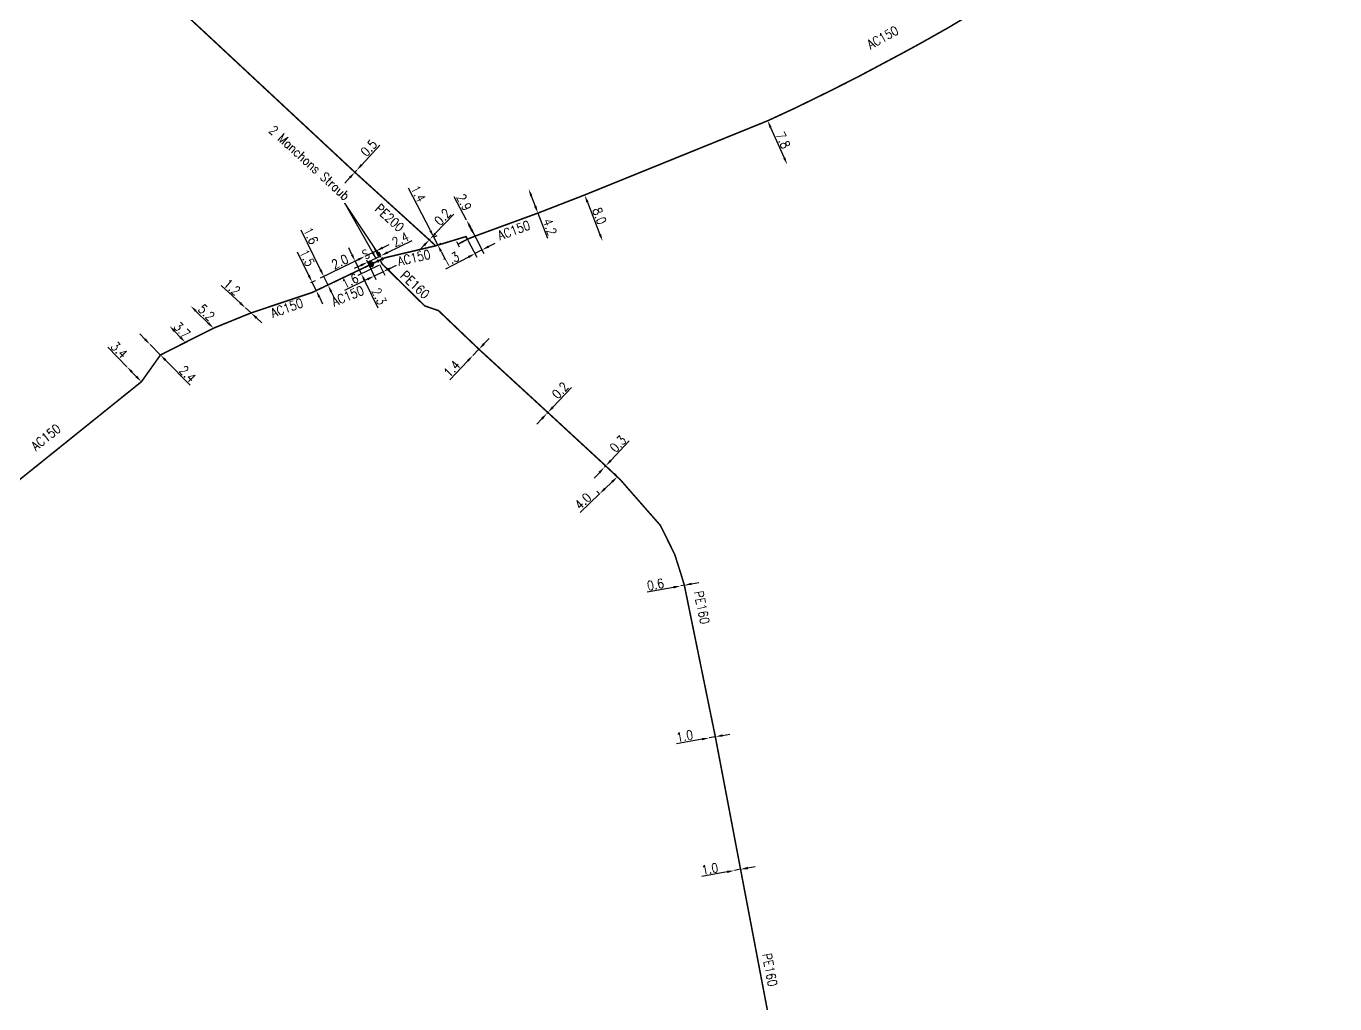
# Model space of a CAD drawing. Header units: millimetres. Extents: x 138998 to 140015, y 127998 to 129006.
# Drawn here: x 139787.6 to 140000.1, y 128329.1 to 128488 of the extents above; entities that cross this region are included whole.
import ezdxf
from ezdxf.enums import TextEntityAlignment as Align

# ---------------------------------------------------------------- set-up
doc = ezdxf.new("R2010")
doc.units = ezdxf.units.MM
doc.header["$PDMODE"] = 34
doc.linetypes.add('L_25_AP', pattern=[2000, 1000, 1000])
doc.linetypes.add('L_25_PE', pattern=[2000, 1000, 1000])
doc.layers.get('0').update_dxf_attribs({"linetype": 'CONTINUOUS'})
doc.layers.get('DEFPOINTS').update_dxf_attribs({"linetype": 'CONTINUOUS'})
for name, color, linetype in [('L_150', 1, 'CONTINUOUS'), ('L_300', 7, 'CONTINUOUS'), ('L_340', 7, 'CONTINUOUS')]:
    doc.layers.add(name, color=color, linetype=linetype)
doc.styles.add('G_ROMANS', font='ROMANS.SHX', dxfattribs={"width": 0.75})
doc.styles.get("Standard").update_dxf_attribs({"font": 'romans.shx', "width": 0.85})
doc.dimstyles.get("Standard").update_dxf_attribs({"dimtxt": 1.5, "dimasz": 1.2, "dimexe": 0.625, "dimexo": 0.625, "dimgap": 0.25, "dimtad": 1, "dimdec": 1, "dimzin": 0, "dimdsep": 46, "dimtxsty": 'Standard', "dimcen": -0.5, "dimadec": 0, "dimazin": 0, "dimtfac": 1, "dimtdec": 1, "dimtmove": 0, "dimatfit": 3, "dimfxl": 0, "dimtolj": 1, "dimtzin": 0, "dimarcsym": 0})

# ---------------------------------------------------------------- blocks, each defined once
blk = doc.blocks.new('*D183')
at = {"layer": 'DEFPOINTS', "color": 0, "linetype": 'Continuous', "transparency": 16777216}
for p in [(139853.07, 128453.28), (139853.2, 128453.42), (139853.2, 128453.42)]:
    blk.add_point(p, dxfattribs=at)
at = {"layer": 'L_150', "color": 0, "linetype": 'Continuous', "lineweight": -2, "transparency": 16777216}
for p, q in [((139854.03, 128454.29), (139857.05, 128457.46)), ((139852.24, 128452.41), (139851.41, 128451.54)), ((139853.07, 128453.28), (139853.2, 128453.42))]:
    blk.add_line(p, q, dxfattribs=at)
at = {"layer": 'L_150', "color": 0, "linetype": 'Continuous', "transparency": 16777216}
for points in [[(139853.89, 128454.43), (139854.18, 128454.15), (139853.2, 128453.42)], [(139852.09, 128452.55), (139852.38, 128452.27), (139853.07, 128453.28)]]:
    blk.add_solid(points, dxfattribs=at)
at = {"layer": 'L_150', "color": 0, "linetype": 'Continuous', "transparency": 16777216, "insert": (139855.23, 128457), "char_height": 1.5, "attachment_point": 5, "rotation": 46.389}
blk.add_mtext('\\A1;0.2', dxfattribs=at)
blk = doc.blocks.new('*D184')
at = {"layer": 'DEFPOINTS', "color": 0, "linetype": 'Continuous', "transparency": 16777216}
for p in [(139842.6, 128450.59), (139842.6, 128450.59), (139845.1, 128450.02)]:
    blk.add_point(p, dxfattribs=at)
at = {"layer": 'L_150', "color": 0, "linetype": 'Continuous', "lineweight": -2, "transparency": 16777216}
for p, q in [((139844.4, 128451.46), (139842.6, 128450.59)), ((139844.82, 128450.59), (139844.12, 128452.02)), ((139845.48, 128451.99), (139846.55, 128452.51)), ((139841.52, 128450.06), (139837.57, 128448.15))]:
    blk.add_line(p, q, dxfattribs=at)
at = {"layer": 'L_150', "color": 0, "linetype": 'Continuous', "transparency": 16777216}
for points in [[(139845.39, 128452.17), (139845.56, 128451.81), (139844.4, 128451.46)], [(139841.43, 128450.24), (139841.61, 128449.88), (139842.6, 128450.59)]]:
    blk.add_solid(points, dxfattribs=at)
at = {"layer": 'L_150', "color": 0, "linetype": 'Continuous', "transparency": 16777216, "insert": (139838.56, 128449.74), "char_height": 1.5, "attachment_point": 5, "rotation": 25.9136}
blk.add_mtext('\\A1;2.0', dxfattribs=at)
blk = doc.blocks.new('*D185')
at = {"layer": 'DEFPOINTS', "color": 0, "linetype": 'Continuous', "transparency": 16777216}
for p in [(139860.16, 128434.5), (139860.16, 128434.5), (139861.13, 128435.51)]:
    blk.add_point(p, dxfattribs=at)
at = {"layer": 'L_150', "color": 0, "linetype": 'Continuous', "lineweight": -2, "transparency": 16777216}
for p, q in [((139861.95, 128436.38), (139862.78, 128437.25)), ((139861.13, 128435.51), (139860.16, 128434.5)), ((139859.34, 128433.63), (139856.41, 128430.55))]:
    blk.add_line(p, q, dxfattribs=at)
at = {"layer": 'L_150', "color": 0, "linetype": 'Continuous', "transparency": 16777216}
for points in [[(139859.19, 128433.76), (139859.48, 128433.49), (139860.16, 128434.5)], [(139861.81, 128436.52), (139862.1, 128436.24), (139861.13, 128435.51)]]:
    blk.add_solid(points, dxfattribs=at)
at = {"layer": 'L_150', "color": 0, "linetype": 'Continuous', "transparency": 16777216, "insert": (139856.73, 128432.34), "char_height": 1.5, "attachment_point": 5, "rotation": 46.4422}
blk.add_mtext('\\A1;1.4', dxfattribs=at)
blk = doc.blocks.new('*D186')
at = {"layer": 'DEFPOINTS', "color": 0, "linetype": 'Continuous', "transparency": 16777216}
for p in [(139872.18, 128425.09), (139872.18, 128425.09), (139872.32, 128425.23)]:
    blk.add_point(p, dxfattribs=at)
at = {"layer": 'L_150', "color": 0, "linetype": 'Continuous', "lineweight": -2, "transparency": 16777216}
for p, q in [((139873.14, 128426.11), (139876.14, 128429.29)), ((139871.36, 128424.21), (139870.54, 128423.34)), ((139872.18, 128425.09), (139872.32, 128425.23))]:
    blk.add_line(p, q, dxfattribs=at)
at = {"layer": 'L_150', "color": 0, "linetype": 'Continuous', "transparency": 16777216}
for points in [[(139873, 128426.24), (139873.29, 128425.97), (139872.32, 128425.23)], [(139871.22, 128424.35), (139871.51, 128424.08), (139872.18, 128425.09)]]:
    blk.add_solid(points, dxfattribs=at)
at = {"layer": 'L_150', "color": 0, "linetype": 'Continuous', "transparency": 16777216, "insert": (139874.33, 128428.82), "char_height": 1.5, "attachment_point": 5, "rotation": 46.7186}
blk.add_mtext('\\A1;0.2', dxfattribs=at)
blk = doc.blocks.new('*D187')
at = {"layer": 'DEFPOINTS', "color": 0, "linetype": 'Continuous', "transparency": 16777216}
for p in [(139881.51, 128416.33), (139881.51, 128416.33), (139881.72, 128416.55)]:
    blk.add_point(p, dxfattribs=at)
at = {"layer": 'L_150', "color": 0, "linetype": 'Continuous', "lineweight": -2, "transparency": 16777216}
for p, q in [((139882.54, 128417.42), (139885.54, 128420.6)), ((139880.69, 128415.45), (139879.87, 128414.58)), ((139881.51, 128416.33), (139881.72, 128416.55))]:
    blk.add_line(p, q, dxfattribs=at)
at = {"layer": 'L_150', "color": 0, "linetype": 'Continuous', "transparency": 16777216}
for points in [[(139882.39, 128417.56), (139882.69, 128417.28), (139881.72, 128416.55)], [(139880.54, 128415.59), (139880.83, 128415.32), (139881.51, 128416.33)]]:
    blk.add_solid(points, dxfattribs=at)
at = {"layer": 'L_150', "color": 0, "linetype": 'Continuous', "transparency": 16777216, "insert": (139883.72, 128420.13), "char_height": 1.5, "attachment_point": 5, "rotation": 46.7153}
blk.add_mtext('\\A1;0.3', dxfattribs=at)
blk = doc.blocks.new('*D188')
at = {"layer": 'DEFPOINTS', "color": 0, "linetype": 'Continuous', "transparency": 16777216}
for p in [(139893.9, 128397.05), (139893.9, 128397.05), (139894.49, 128397.16)]:
    blk.add_point(p, dxfattribs=at)
at = {"layer": 'L_150', "color": 0, "linetype": 'Continuous', "lineweight": -2, "transparency": 16777216}
for p, q in [((139892.72, 128396.82), (139888.43, 128396.01)), ((139894.49, 128397.16), (139893.9, 128397.05)), ((139895.67, 128397.38), (139896.85, 128397.61))]:
    blk.add_line(p, q, dxfattribs=at)
at = {"layer": 'L_150', "color": 0, "linetype": 'Continuous', "transparency": 16777216}
for points in [[(139892.69, 128397.02), (139892.76, 128396.63), (139893.9, 128397.05)], [(139895.63, 128397.58), (139895.71, 128397.19), (139894.49, 128397.16)]]:
    blk.add_solid(points, dxfattribs=at)
at = {"layer": 'L_150', "color": 0, "linetype": 'Continuous', "transparency": 16777216, "insert": (139889.8, 128397.28), "char_height": 1.5, "attachment_point": 5, "rotation": 10.7659}
blk.add_mtext('\\A1;0.6', dxfattribs=at)
blk = doc.blocks.new('*D190')
at = {"layer": 'DEFPOINTS', "color": 0, "linetype": 'Continuous', "transparency": 16777216}
for p in [(139902.64, 128350.81), (139902.64, 128350.81), (139903.62, 128351)]:
    blk.add_point(p, dxfattribs=at)
at = {"layer": 'L_150', "color": 0, "linetype": 'Continuous', "lineweight": -2, "transparency": 16777216}
for p, q in [((139901.46, 128350.59), (139897.34, 128349.81)), ((139903.62, 128351), (139902.64, 128350.81)), ((139904.8, 128351.22), (139905.98, 128351.44))]:
    blk.add_line(p, q, dxfattribs=at)
at = {"layer": 'L_150', "color": 0, "linetype": 'Continuous', "transparency": 16777216}
for points in [[(139901.42, 128350.79), (139901.5, 128350.39), (139902.64, 128350.81)], [(139904.76, 128351.42), (139904.84, 128351.02), (139903.62, 128351)]]:
    blk.add_solid(points, dxfattribs=at)
at = {"layer": 'L_150', "color": 0, "linetype": 'Continuous', "transparency": 16777216, "insert": (139898.63, 128351.07), "char_height": 1.5, "attachment_point": 5, "rotation": 10.6985}
blk.add_mtext('\\A1;1.0', dxfattribs=at)
blk = doc.blocks.new('*D191')
at = {"layer": 'DEFPOINTS', "color": 0, "linetype": 'Continuous', "transparency": 16777216}
for p in [(139898.54, 128372.36), (139898.54, 128372.36), (139899.52, 128372.54)]:
    blk.add_point(p, dxfattribs=at)
at = {"layer": 'L_150', "color": 0, "linetype": 'Continuous', "lineweight": -2, "transparency": 16777216}
for p, q in [((139900.71, 128372.75), (139901.89, 128372.96)), ((139897.36, 128372.15), (139893.24, 128371.41)), ((139899.52, 128372.54), (139898.54, 128372.36))]:
    blk.add_line(p, q, dxfattribs=at)
at = {"layer": 'L_150', "color": 0, "linetype": 'Continuous', "transparency": 16777216}
for points in [[(139900.67, 128372.95), (139900.74, 128372.55), (139899.52, 128372.54)], [(139897.32, 128372.35), (139897.39, 128371.95), (139898.54, 128372.36)]]:
    blk.add_solid(points, dxfattribs=at)
at = {"layer": 'L_150', "color": 0, "linetype": 'Continuous', "transparency": 16777216, "insert": (139894.53, 128372.66), "char_height": 1.5, "attachment_point": 5, "rotation": 10.1714}
blk.add_mtext('\\A1;1.0', dxfattribs=at)
blk = doc.blocks.new('*D192')
at = {"layer": 'DEFPOINTS', "color": 0, "linetype": 'Continuous', "transparency": 16777216}
for p in [(139884.06, 128414.34), (139880.73, 128412.02), (139881.17, 128411.57)]:
    blk.add_point(p, dxfattribs=at)
at = {"layer": 'L_150', "color": 0, "linetype": 'Continuous', "lineweight": -2, "transparency": 16777216}
for p, q in [((139882.76, 128413.96), (139881.6, 128412.85)), ((139883.63, 128414.79), (139883.2, 128415.24)), ((139880.73, 128412.02), (139877.57, 128409)), ((139880.73, 128412.02), (139880.3, 128412.47))]:
    blk.add_line(p, q, dxfattribs=at)
at = {"layer": 'L_150', "color": 0, "linetype": 'Continuous', "transparency": 16777216}
for points in [[(139882.62, 128414.1), (139882.9, 128413.82), (139883.63, 128414.79)], [(139881.46, 128413), (139881.74, 128412.71), (139880.73, 128412.02)]]:
    blk.add_solid(points, dxfattribs=at)
at = {"layer": 'L_150', "color": 0, "linetype": 'Continuous', "transparency": 16777216, "insert": (139878.03, 128410.82), "char_height": 1.5, "attachment_point": 5, "rotation": 43.682}
blk.add_mtext('\\A1;4.0', dxfattribs=at)
blk = doc.blocks.new('*D228')
at = {"layer": 'DEFPOINTS', "color": 0, "linetype": 'Continuous', "transparency": 16777216}
for p in [(139869.21, 128461.55), (139869.21, 128461.55), (139870.71, 128457.63)]:
    blk.add_point(p, dxfattribs=at)
at = {"layer": 'L_150', "color": 0, "linetype": 'Continuous', "lineweight": -2, "transparency": 16777216}
for p, q in [((139869.64, 128460.43), (139870.28, 128458.75)), ((139870.71, 128457.63), (139872.27, 128453.55))]:
    blk.add_line(p, q, dxfattribs=at)
at = {"layer": 'L_150', "color": 0, "linetype": 'Continuous', "transparency": 16777216}
for points in [[(139869.82, 128460.51), (139869.45, 128460.36), (139869.21, 128461.55)], [(139870.47, 128458.82), (139870.09, 128458.68), (139870.71, 128457.63)]]:
    blk.add_solid(points, dxfattribs=at)
at = {"layer": 'L_150', "color": 0, "linetype": 'Continuous', "transparency": 16777216, "insert": (139872.64, 128455.39), "char_height": 1.5, "attachment_point": 5, "rotation": 290.9249}
blk.add_mtext('\\A1;4.2', dxfattribs=at)
blk = doc.blocks.new('*D229')
at = {"layer": 'DEFPOINTS', "color": 0, "linetype": 'Continuous', "transparency": 16777216}
for p in [(139878.32, 128460.52), (139881.22, 128453.07), (139881.22, 128453.07)]:
    blk.add_point(p, dxfattribs=at)
at = {"layer": 'L_150', "color": 0, "linetype": 'Continuous', "lineweight": -2, "transparency": 16777216}
blk.add_line((139878.75, 128459.4), (139880.78, 128454.18), dxfattribs=at)
at = {"layer": 'L_150', "color": 0, "linetype": 'Continuous', "transparency": 16777216}
for points in [[(139878.94, 128459.48), (139878.57, 128459.33), (139878.32, 128460.52)], [(139880.97, 128454.26), (139880.6, 128454.11), (139881.22, 128453.07)]]:
    blk.add_solid(points, dxfattribs=at)
at = {"layer": 'L_150', "color": 0, "linetype": 'Continuous', "transparency": 16777216, "insert": (139880.7, 128457.16), "char_height": 1.5, "attachment_point": 5, "rotation": 291.2304}
blk.add_mtext('\\A1;8.0', dxfattribs=at)
blk = doc.blocks.new('*D230')
at = {"layer": 'DEFPOINTS', "color": 0, "linetype": 'Continuous', "transparency": 16777216}
for p in [(139908.01, 128472.63), (139911.2, 128465.51), (139911.2, 128465.51)]:
    blk.add_point(p, dxfattribs=at)
at = {"layer": 'L_150', "color": 0, "linetype": 'Continuous', "lineweight": -2, "transparency": 16777216}
blk.add_line((139908.5, 128471.53), (139910.71, 128466.61), dxfattribs=at)
at = {"layer": 'L_150', "color": 0, "linetype": 'Continuous', "transparency": 16777216}
for points in [[(139908.68, 128471.62), (139908.32, 128471.45), (139908.01, 128472.63)], [(139910.89, 128466.69), (139910.53, 128466.52), (139911.2, 128465.51)]]:
    blk.add_solid(points, dxfattribs=at)
at = {"layer": 'L_150', "color": 0, "linetype": 'Continuous', "transparency": 16777216, "insert": (139910.52, 128469.48), "char_height": 1.5, "attachment_point": 5, "rotation": 294.1703}
blk.add_mtext('\\A1;7.8', dxfattribs=at)
blk = doc.blocks.new('*D248')
at = {"layer": 'DEFPOINTS', "color": 0, "linetype": 'Continuous', "transparency": 16777216}
for p in [(139803.95, 128432.67), (139803.95, 128432.67), (139806.32, 128430.23)]:
    blk.add_point(p, dxfattribs=at)
at = {"layer": 'L_150', "color": 0, "linetype": 'Continuous', "lineweight": -2, "transparency": 16777216}
for p, q in [((139803.95, 128432.67), (139800.86, 128435.85)), ((139805.48, 128431.09), (139804.78, 128431.81))]:
    blk.add_line(p, q, dxfattribs=at)
at = {"layer": 'L_150', "color": 0, "linetype": 'Continuous', "transparency": 16777216}
for points in [[(139804.93, 128431.95), (139804.64, 128431.67), (139803.95, 128432.67)], [(139805.62, 128431.23), (139805.34, 128430.95), (139806.32, 128430.23)]]:
    blk.add_solid(points, dxfattribs=at)
at = {"layer": 'L_150', "color": 0, "linetype": 'Continuous', "transparency": 16777216, "insert": (139802.7, 128435.39), "char_height": 1.5, "attachment_point": 5, "rotation": 314.2124}
blk.add_mtext('\\A1;3.4', dxfattribs=at)
blk = doc.blocks.new('*D249')
at = {"layer": 'DEFPOINTS', "color": 0, "linetype": 'Continuous', "transparency": 16777216}
for p in [(139807.73, 128436.28), (139807.73, 128436.28), (139809.41, 128434.57)]:
    blk.add_point(p, dxfattribs=at)
at = {"layer": 'L_150', "color": 0, "linetype": 'Continuous', "lineweight": -2, "transparency": 16777216}
for p, q in [((139806.9, 128437.14), (139806.06, 128438)), ((139807.73, 128436.28), (139809.41, 128434.57)), ((139810.25, 128433.71), (139814.22, 128429.65))]:
    blk.add_line(p, q, dxfattribs=at)
at = {"layer": 'L_150', "color": 0, "linetype": 'Continuous', "transparency": 16777216}
for points in [[(139807.04, 128437.28), (139806.75, 128437), (139807.73, 128436.28)], [(139810.39, 128433.85), (139810.11, 128433.57), (139809.41, 128434.57)]]:
    blk.add_solid(points, dxfattribs=at)
at = {"layer": 'L_150', "color": 0, "linetype": 'Continuous', "transparency": 16777216, "insert": (139813.8, 128431.5), "char_height": 1.5, "attachment_point": 5, "rotation": 314.3167}
blk.add_mtext('\\A1;2.4', dxfattribs=at)
blk = doc.blocks.new('*D250')
at = {"layer": 'DEFPOINTS', "color": 0, "linetype": 'Continuous', "transparency": 16777216}
for p in [(139810.88, 128439.29), (139810.88, 128439.29), (139813.45, 128436.62)]:
    blk.add_point(p, dxfattribs=at)
at = {"layer": 'L_150', "color": 0, "linetype": 'Continuous', "lineweight": -2, "transparency": 16777216}
for p, q in [((139812.62, 128437.49), (139811.71, 128438.42)), ((139813.9, 128437.06), (139813.9, 128437.06))]:
    blk.add_line(p, q, dxfattribs=at)
at = {"layer": 'L_150', "color": 0, "linetype": 'Continuous', "transparency": 16777216}
for points in [[(139811.86, 128438.56), (139811.57, 128438.28), (139810.88, 128439.29)], [(139812.76, 128437.63), (139812.47, 128437.35), (139813.45, 128436.63)]]:
    blk.add_solid(points, dxfattribs=at)
at = {"layer": 'L_150', "color": 0, "linetype": 'Continuous', "transparency": 16777216, "insert": (139812.91, 128438.62), "char_height": 1.5, "attachment_point": 5, "rotation": 314.0419}
blk.add_mtext('\\A1;3.7', dxfattribs=at)
blk = doc.blocks.new('*D251')
at = {"layer": 'DEFPOINTS', "color": 0, "linetype": 'Continuous', "transparency": 16777216}
for p in [(139814.31, 128442.55), (139814.31, 128442.55), (139818.03, 128438.93)]:
    blk.add_point(p, dxfattribs=at)
at = {"layer": 'L_150', "color": 0, "linetype": 'Continuous', "lineweight": -2, "transparency": 16777216}
blk.add_line((139817.17, 128439.76), (139815.17, 128441.72), dxfattribs=at)
at = {"layer": 'L_150', "color": 0, "linetype": 'Continuous', "transparency": 16777216}
for points in [[(139815.31, 128441.86), (139815.03, 128441.57), (139814.31, 128442.55)], [(139817.31, 128439.91), (139817.03, 128439.62), (139818.03, 128438.93)]]:
    blk.add_solid(points, dxfattribs=at)
at = {"layer": 'L_150', "color": 0, "linetype": 'Continuous', "transparency": 16777216, "insert": (139816.87, 128441.46), "char_height": 1.5, "attachment_point": 5, "rotation": 315.7727}
blk.add_mtext('\\A1;5.2', dxfattribs=at)
blk = doc.blocks.new('*D252')
at = {"layer": 'DEFPOINTS', "color": 0, "linetype": 'Continuous', "transparency": 16777216}
for p in [(139823.23, 128442.22), (139823.23, 128442.22), (139824.12, 128441.41)]:
    blk.add_point(p, dxfattribs=at)
at = {"layer": 'L_150', "color": 0, "linetype": 'Continuous', "lineweight": -2, "transparency": 16777216}
for p, q in [((139822.34, 128443.03), (139819.25, 128445.86)), ((139824.12, 128441.41), (139823.23, 128442.22)), ((139823.65, 128442.68), (139823.65, 128442.68)), ((139825, 128440.6), (139825.89, 128439.8))]:
    blk.add_line(p, q, dxfattribs=at)
at = {"layer": 'L_150', "color": 0, "linetype": 'Continuous', "transparency": 16777216}
for points in [[(139822.48, 128443.18), (139822.21, 128442.88), (139823.23, 128442.22)], [(139825.14, 128440.75), (139824.87, 128440.46), (139824.12, 128441.41)]]:
    blk.add_solid(points, dxfattribs=at)
at = {"layer": 'L_150', "color": 0, "linetype": 'Continuous', "transparency": 16777216, "insert": (139821.03, 128445.59), "char_height": 1.5, "attachment_point": 5, "rotation": 317.6112}
blk.add_mtext('\\A1;1.2', dxfattribs=at)
blk = doc.blocks.new('*D253')
at = {"layer": 'DEFPOINTS', "color": 0, "linetype": 'Continuous', "transparency": 16777216}
for p in [(139833.29, 128446.07), (139834.03, 128446.42), (139833.95, 128444.68)]:
    blk.add_point(p, dxfattribs=at)
at = {"layer": 'L_150', "color": 0, "linetype": 'Continuous', "lineweight": -2, "transparency": 16777216}
for p, q in [((139833.5, 128447.5), (139831.67, 128451.27)), ((139833.85, 128446.34), (139834.59, 128446.7)), ((139834.7, 128445.04), (139834.03, 128446.42)), ((139834.51, 128444.95), (139835.26, 128445.31)), ((139835.22, 128443.96), (139835.75, 128442.88))]:
    blk.add_line(p, q, dxfattribs=at)
at = {"layer": 'L_150', "color": 0, "linetype": 'Continuous', "transparency": 16777216}
for points in [[(139833.68, 128447.59), (139833.32, 128447.42), (139834.03, 128446.42)], [(139835.4, 128444.05), (139835.04, 128443.88), (139834.7, 128445.04)]]:
    blk.add_solid(points, dxfattribs=at)
at = {"layer": 'L_150', "color": 0, "linetype": 'Continuous', "transparency": 16777216, "insert": (139833.23, 128450.36), "char_height": 1.5, "attachment_point": 5, "rotation": 295.9136}
blk.add_mtext('\\A1;1.5', dxfattribs=at)
blk = doc.blocks.new('*D254')
at = {"layer": 'DEFPOINTS', "color": 0, "linetype": 'Continuous', "transparency": 16777216}
for p in [(139842.61, 128450.6), (139845.1, 128450.02), (139835.93, 128447.35)]:
    blk.add_point(p, dxfattribs=at)
at = {"layer": 'L_150', "color": 0, "linetype": 'Continuous', "lineweight": -2, "transparency": 16777216}
for p, q in [((139835.4, 128448.43), (139832.28, 128454.85)), ((139842.05, 128450.32), (139835.37, 128447.07)), ((139844.53, 128449.75), (139836.07, 128445.64)), ((139836.63, 128445.91), (139835.93, 128447.35)), ((139837.15, 128444.83), (139837.68, 128443.75))]:
    blk.add_line(p, q, dxfattribs=at)
at = {"layer": 'L_150', "color": 0, "linetype": 'Continuous', "transparency": 16777216}
for points in [[(139835.58, 128448.51), (139835.22, 128448.34), (139835.93, 128447.35)], [(139837.33, 128444.92), (139836.97, 128444.74), (139836.63, 128445.91)]]:
    blk.add_solid(points, dxfattribs=at)
at = {"layer": 'L_150', "color": 0, "linetype": 'Continuous', "transparency": 16777216, "insert": (139833.84, 128453.94), "char_height": 1.5, "attachment_point": 5, "rotation": 295.9136}
blk.add_mtext('\\A1;1.6', dxfattribs=at)
blk = doc.blocks.new('*D255')
at = {"layer": 'DEFPOINTS', "color": 0, "linetype": 'Continuous', "transparency": 16777216}
for p in [(139853.79, 128453.72), (139853.2, 128453.42), (139854.11, 128452.32)]:
    blk.add_point(p, dxfattribs=at)
at = {"layer": 'L_150', "color": 0, "linetype": 'Continuous', "lineweight": -2, "transparency": 16777216}
for p, q in [((139853.24, 128454.79), (139849.69, 128461.69)), ((139853.76, 128453.71), (139854.34, 128454.01)), ((139854.43, 128452.48), (139853.79, 128453.72)), ((139854.67, 128452.6), (139854.98, 128452.77)), ((139854.98, 128451.41), (139855.53, 128450.35))]:
    blk.add_line(p, q, dxfattribs=at)
at = {"layer": 'L_150', "color": 0, "linetype": 'Continuous', "transparency": 16777216}
for points in [[(139853.42, 128454.88), (139853.06, 128454.7), (139853.79, 128453.72)], [(139855.16, 128451.5), (139854.8, 128451.32), (139854.43, 128452.48)]]:
    blk.add_solid(points, dxfattribs=at)
at = {"layer": 'L_150', "color": 0, "linetype": 'Continuous', "transparency": 16777216, "insert": (139851.28, 128460.79), "char_height": 1.5, "attachment_point": 5, "rotation": 297.2382}
blk.add_mtext('\\A1;1.4', dxfattribs=at)
blk = doc.blocks.new('*D256')
at = {"layer": 'DEFPOINTS', "color": 0, "linetype": 'Continuous', "transparency": 16777216}
for p in [(139859.12, 128456.47), (139859.12, 128456.47), (139860.47, 128453.9)]:
    blk.add_point(p, dxfattribs=at)
at = {"layer": 'L_150', "color": 0, "linetype": 'Continuous', "lineweight": -2, "transparency": 16777216}
for p, q in [((139859.12, 128456.47), (139857.12, 128460.29)), ((139859.91, 128454.97), (139859.68, 128455.41))]:
    blk.add_line(p, q, dxfattribs=at)
at = {"layer": 'L_150', "color": 0, "linetype": 'Continuous', "transparency": 16777216}
for points in [[(139859.86, 128455.5), (139859.5, 128455.32), (139859.12, 128456.47)], [(139860.09, 128455.06), (139859.73, 128454.87), (139860.47, 128453.9)]]:
    blk.add_solid(points, dxfattribs=at)
at = {"layer": 'L_150', "color": 0, "linetype": 'Continuous', "transparency": 16777216, "insert": (139858.73, 128459.38), "char_height": 1.5, "attachment_point": 5, "rotation": 297.6137}
blk.add_mtext('\\A1;2.9', dxfattribs=at)
blk = doc.blocks.new('*D257')
at = {"layer": 'DEFPOINTS', "color": 0, "linetype": 'Continuous', "transparency": 16777216}
for p in [(139859.12, 128456.47), (139859.03, 128453.82), (139861.65, 128451.65)]:
    blk.add_point(p, dxfattribs=at)
at = {"layer": 'L_150', "color": 0, "linetype": 'Continuous', "lineweight": -2, "transparency": 16777216}
for p, q in [((139859.41, 128455.92), (139861.94, 128451.09)), ((139859.32, 128453.26), (139860.77, 128450.48)), ((139861.65, 128451.65), (139860.48, 128451.04)), ((139862.71, 128452.2), (139863.77, 128452.76)), ((139859.42, 128450.48), (139855.71, 128448.54))]:
    blk.add_line(p, q, dxfattribs=at)
at = {"layer": 'L_150', "color": 0, "linetype": 'Continuous', "transparency": 16777216}
for points in [[(139862.62, 128452.38), (139862.8, 128452.03), (139861.65, 128451.65)], [(139859.33, 128450.66), (139859.51, 128450.3), (139860.48, 128451.04)]]:
    blk.add_solid(points, dxfattribs=at)
at = {"layer": 'L_150', "color": 0, "linetype": 'Continuous', "transparency": 16777216, "insert": (139856.57, 128450.12), "char_height": 1.5, "attachment_point": 5, "rotation": 27.6137}
blk.add_mtext('\\A1;1.3', dxfattribs=at)
blk = doc.blocks.new('L_300_11')
at = {"color": 0, "linetype": 'Continuous', "const_width": 0.497, "flags": 128}
blk.add_lwpolyline([(-0.25, 0, 1), (0.25, 0, 1)], format="xyb", close=True, dxfattribs=at)
at = {"color": 0, "linetype": 'Continuous', "style": 'G_ROMANS', "width": 0.75}
blk.add_text('S', height=1.5, dxfattribs=at).set_placement((0, 1.85), align=Align.MIDDLE)
at = {"color": 0, "linetype": 'Continuous', "width": 0.75, "flags": 3}
for tag, p in [('DEF_LEG', (0, -5)), ('DEF_COUP', (0, -7.5)), ('DEF_TYPE', (0, -10))]:
    blk.add_attdef(tag, text='', height=1.2, dxfattribs=at).set_placement(p, align=Align.MIDDLE)
blk = doc.blocks.new('*D353')
at = {"layer": 'DEFPOINTS', "color": 0, "linetype": 'Continuous', "transparency": 16777216}
for p in [(139842.6, 128450.59), (139844.74, 128449.85), (139844.14, 128447.41)]:
    blk.add_point(p, dxfattribs=at)
at = {"layer": 'L_340', "color": 0, "linetype": 'Continuous', "lineweight": -2, "transparency": 16777216}
for p, q in [((139842.87, 128450.03), (139844.41, 128446.85)), ((139845.58, 128448.11), (139844.14, 128447.41)), ((139845.01, 128449.29), (139845.85, 128447.55)), ((139846.66, 128448.63), (139847.74, 128449.16)), ((139843.06, 128446.89), (139839.29, 128445.06))]:
    blk.add_line(p, q, dxfattribs=at)
at = {"layer": 'L_340', "color": 0, "linetype": 'Continuous', "transparency": 16777216}
for points in [[(139842.97, 128447.07), (139843.15, 128446.71), (139844.14, 128447.41)], [(139846.57, 128448.81), (139846.75, 128448.45), (139845.58, 128448.11)]]:
    blk.add_solid(points, dxfattribs=at)
at = {"layer": 'L_340', "color": 0, "linetype": 'Continuous', "transparency": 16777216, "insert": (139840.2, 128446.61), "char_height": 1.5, "attachment_point": 5, "rotation": 25.9136}
blk.add_mtext('\\A1;1.6', dxfattribs=at)
blk = doc.blocks.new('*D354')
at = {"layer": 'DEFPOINTS', "color": 0, "linetype": 'Continuous', "transparency": 16777216}
for p in [(139842.6, 128450.59), (139843.05, 128449.66), (139845.45, 128450.2)]:
    blk.add_point(p, dxfattribs=at)
at = {"layer": 'L_340', "color": 0, "linetype": 'Continuous', "lineweight": -2, "transparency": 16777216}
for p, q in [((139846.29, 128451.23), (139850.27, 128453.17)), ((139842.87, 128450.03), (139843.32, 128449.1)), ((139843.05, 128449.66), (139845.21, 128450.71)), ((139845.18, 128450.76), (139844.93, 128451.27)), ((139841.97, 128449.14), (139840.89, 128448.61))]:
    blk.add_line(p, q, dxfattribs=at)
at = {"layer": 'L_340', "color": 0, "linetype": 'Continuous', "transparency": 16777216}
for points in [[(139841.88, 128449.32), (139842.06, 128448.96), (139843.05, 128449.66)], [(139846.2, 128451.41), (139846.37, 128451.05), (139845.21, 128450.71)]]:
    blk.add_solid(points, dxfattribs=at)
at = {"layer": 'L_340', "color": 0, "linetype": 'Continuous', "transparency": 16777216, "insert": (139848.38, 128453.36), "char_height": 1.5, "attachment_point": 5, "rotation": 25.9136}
blk.add_mtext('\\A1;2.4', dxfattribs=at)
blk = doc.blocks.new('L_340_02')
at = {"color": 0, "linetype": 'Continuous'}
blk.add_solid([(-0.75, 0.5), (0.75, 0.5), (-0.75, 0), (0.75, 0)], dxfattribs=at)
at = {"color": 0, "linetype": 'Continuous', "width": 0.75, "flags": 3}
for tag, p in [('DEF_LEG', (0, -4.5)), ('DEF_COUP', (0, -7)), ('DEF_TYPE', (0, -9.5))]:
    blk.add_attdef(tag, text='', height=1.2, dxfattribs=at).set_placement(p, align=Align.MIDDLE)
blk = doc.blocks.new('*D355')
at = {"layer": 'DEFPOINTS', "color": 0, "linetype": 'Continuous', "transparency": 16777216}
for p in [(139841.03, 128449.83), (139842.6, 128450.59), (139845.39, 128449.39)]:
    blk.add_point(p, dxfattribs=at)
at = {"layer": 'L_150', "color": 0, "linetype": 'Continuous', "lineweight": -2, "transparency": 16777216}
for p, q in [((139840.5, 128450.91), (139839.98, 128451.98)), ((139842.03, 128450.31), (139840.47, 128449.55)), ((139841.03, 128449.83), (139842.03, 128447.76)), ((139844.83, 128449.12), (139841.47, 128447.48)), ((139842.56, 128446.68), (139844.71, 128442.24))]:
    blk.add_line(p, q, dxfattribs=at)
at = {"layer": 'L_150', "color": 0, "linetype": 'Continuous', "transparency": 16777216}
for points in [[(139840.68, 128450.99), (139840.32, 128450.82), (139841.03, 128449.83)], [(139842.74, 128446.77), (139842.38, 128446.59), (139842.03, 128447.76)]]:
    blk.add_solid(points, dxfattribs=at)
at = {"layer": 'L_150', "color": 0, "linetype": 'Continuous', "transparency": 16777216, "insert": (139844.92, 128444.1), "char_height": 1.5, "attachment_point": 5, "rotation": 295.9136}
blk.add_mtext('\\A1;2.3', dxfattribs=at)
blk = doc.blocks.new('*D356')
at = {"layer": 'DEFPOINTS', "color": 0, "linetype": 'Continuous', "transparency": 16777216}
for p in [(139840.98, 128464.27), (139841.28, 128464.6), (139841.28, 128464.6)]:
    blk.add_point(p, dxfattribs=at)
at = {"layer": 'L_150', "color": 0, "linetype": 'Continuous', "lineweight": -2, "transparency": 16777216}
for p, q in [((139842.1, 128465.48), (139845.06, 128468.69)), ((139840.98, 128464.27), (139841.28, 128464.6)), ((139840.16, 128463.39), (139839.35, 128462.51))]:
    blk.add_line(p, q, dxfattribs=at)
at = {"layer": 'L_150', "color": 0, "linetype": 'Continuous', "transparency": 16777216}
for points in [[(139840.02, 128463.52), (139840.31, 128463.25), (139840.98, 128464.27)], [(139841.95, 128465.62), (139842.24, 128465.35), (139841.28, 128464.6)]]:
    blk.add_solid(points, dxfattribs=at)
at = {"layer": 'L_150', "color": 0, "linetype": 'Continuous', "transparency": 16777216, "insert": (139843.25, 128468.21), "char_height": 1.5, "attachment_point": 5, "rotation": 47.2818}
blk.add_mtext('\\A1;0.5', dxfattribs=at)
blk = doc.blocks.new('L_340_07')
at = {"color": 0, "linetype": 'Continuous', "const_width": 0.25, "flags": 128}
blk.add_lwpolyline([(0, 0), (1.25, 0)], dxfattribs=at)
at = {"color": 0, "linetype": 'Continuous', "flags": 128}
blk.add_lwpolyline([(1.25, -0.5), (1.25, 0.5)], dxfattribs=at)
at = {"color": 0, "linetype": 'Continuous', "style": 'G_ROMANS', "width": 0.75, "flags": 3}
for tag, p in [('DEF_LEG', (0.72, -3.47)), ('DEF_COUP', (0.72, -5.97)), ('DEF_TYPE', (0.72, -8.47))]:
    blk.add_attdef(tag, text='', height=1.2, dxfattribs=at).set_placement(p, align=Align.MIDDLE)

msp = doc.modelspace()

# ---------------------------------------------------------------- linework, layer by layer
at = {"layer": 'L_150', "linetype": 'L_25_AP', "flags": 128}
msp.add_lwpolyline([(139615.13, 128272.1, 0.25, 0.25, 0), (139617.71, 128274.99, 0.25, 0.25, 0), (139625.43, 128280.86, 0.25, 0.25, 0), (139639.41, 128291.54, 0.25, 0.25, 0), (139662.78, 128309.65, 0.25, 0.25, 0), (139679.77, 128322.46, 0.25, 0.25, 0), (139714.21, 128349.1, 0.25, 0.25, 0), (139714.21, 128349.1, 0.25, 0.25, 0), (139735.96, 128368.42, 0.25, 0.25, 0), (139748.14, 128379.46, 0.25, 0.25, 0), (139766.96, 128397.11, 0.25, 0.25, 0), (139779.94, 128409.01, 0.25, 0.25, 0), (139806.32, 128430.23, 0.25, 0.25, 0), (139809.41, 128434.57, 0.25, 0.25, 0), (139813.45, 128436.62, 0.25, 0.25, 0), (139818.03, 128438.93, 0.25, 0.25, 0), (139824.12, 128441.41, 0.25, 0.25, 0), (139834.05, 128444.73, 0.25, 0.25, 0), (139845.81, 128450.36, 0.25, 0.25, 0), (139854.11, 128452.32, 0.25, 0.25, 0), (139854.11, 128452.32, 0.25, 0.25, 0), (139854.11, 128452.32, 0.25, 0.25, 0), (139859.03, 128453.82, 0.25, 0.25, 0), (139859.26, 128453.38, 0.25, 0.25, 0), (139860.47, 128453.88, 0.25, 0.25, 0), (139870.7, 128457.63, 0.25, 0.25, 0.004827), (139870.71, 128457.63, 0.25, 0.25, 0), (139878.3, 128460.58, 0.25, 0.25, 0.000457), (139878.3, 128460.58, 0.25, 0.25, 0), (139908.01, 128472.63, 0.25, 0.25, 0), (139908.01, 128472.63, 0.25, 0.25, 0), (139908.01, 128472.63, 0.25, 0.25, 0), (139908.01, 128472.63, 0.25, 0.25, 0), (139908.01, 128472.63, 0.25, 0.25, 0), (139908.01, 128472.63, 0.25, 0.25, 0), (139912.57, 128474.74, 0.25, 0.25, 0), (139918.34, 128477.57, 0.25, 0.25, 0), (139922.83, 128479.85, 0.25, 0.25, 0), (139929.87, 128483.6, 0.25, 0.25, 0), (139932.79, 128485.19, 0.25, 0.25, 0), (139937.33, 128487.75, 0.25, 0.25, 0), (139943.71, 128491.54, 0.25, 0.25, 0), (139949.18, 128494.86, 0.25, 0.25, 0), (139949.18, 128494.86, 0.25, 0.25, 0), (139952.87, 128497.45, 0.25, 0.25, 0), (139955.95, 128500.05, 0.25, 0.25, 0), (139960.12, 128503.27, 0.25, 0.25, 0), (139964.14, 128506.59, 0.25, 0.25, 0), (139964.75, 128508, 0.25, 0.25, 0), (139972.07, 128513.84, 0.25, 0.25, 0), (139979.29, 128521.75, 0.25, 0.25, 0), (139990.6, 128533.74, 0.25, 0.25, 0), (139998.14, 128543.01, 0.25, 0.25, 0), (140000, 128545.3, 0, 0, 0)], format="xyseb", dxfattribs=at)
at = {"layer": 'L_150', "linetype": 'L_25_PE', "flags": 128}
for points in [[(139805.84, 128497.02, 0.25, 0.25, 0), (139840.98, 128464.27, 0.25, 0.25, 0), (139853.07, 128453.28, 0.25, 0.25, 0), (139854.11, 128452.32, 0, 0, 0)], [(139845.1, 128450.02, 0.25, 0.25, 0), (139845.39, 128449.39, 0.25, 0.25, 0), (139852.33, 128442.55, 0.25, 0.25, 0), (139854.56, 128441.79, 0.25, 0.25, 0), (139861.13, 128435.51, 0.25, 0.25, 0), (139872.32, 128425.23, 0.25, 0.25, 0), (139881.72, 128416.55, 0.25, 0.25, 0), (139884.06, 128414.34, 0.25, 0.25, 0), (139890.61, 128406.87, 0.25, 0.25, 0), (139892.93, 128402.16, 0.25, 0.25, 0), (139893.84, 128399.31, 0.25, 0.25, 0), (139894.49, 128397.16, 0.25, 0.25, 0), (139899.52, 128372.54, 0.25, 0.25, 0), (139903.62, 128351, 0.25, 0.25, 0), (139908.59, 128324.86, 0.25, 0.25, 0), (139909.98, 128317.06, 0.25, 0.25, 0), (139912.56, 128307.03, 0.25, 0.25, 0), (139912.56, 128307.03, 0.25, 0.25, 0), (139912.07, 128305.82, 0.25, 0.25, 0), (139913.09, 128299.83, 0.25, 0.25, 0), (139914.54, 128290.78, 0.25, 0.25, 0), (139917.71, 128275.12, 0.25, 0.25, 0), (139921.14, 128255.39, 0.25, 0.25, 0), (139923.43, 128243.77, 0.25, 0.25, 0), (139925.3, 128232.53, 0.25, 0.25, 0), (139927.97, 128217.93, 0.25, 0.25, 0), (139930.48, 128206.79, 0.25, 0.25, 0), (139934.88, 128189.01, 0, 0, 0)]]:
    msp.add_lwpolyline(points, format="xyseb", dxfattribs=at)
at = {"layer": 'L_150', "linetype": 'L_25_AP', "const_width": 0.25, "flags": 128}
msp.add_lwpolyline([(139859.26, 128453.38), (139858.82, 128453.15)], dxfattribs=at)

# ---------------------------------------------------------------- block references
at = {"layer": 'L_300', "rotation": 27.02124481429089}
msp.add_blockref('L_300_11', (139843.62, 128449.31), dxfattribs=at)
at = {"layer": 'L_340', "rotation": 207.6137342240083}
msp.add_blockref('L_340_07', (139858.82, 128453.15), dxfattribs=at)
at = {"layer": 'L_340', "xscale": 0.2000000000032317, "rotation": 25.59572726436644}
for p in [(139844.84, 128449.62), (139845.56, 128449.97)]:
    msp.add_blockref('L_340_02', p, dxfattribs=at)

# ---------------------------------------------------------------- texts
at = {"layer": 'L_150', "linetype": 'Continuous', "width": 0.85}
for s, rotation, p in [('AC150', 28.9608, (139924.7, 128484.21)), ('AC150', 20.1241, (139864.54, 128453.21)), ('AC150', 22.0957, (139837.61, 128442.45)), ('PE160', 280.7904, (139907.12, 128337.22))]:
    msp.add_text(s, height=1.5, rotation=rotation, dxfattribs=at).set_placement(p)
for s, rotation, p in [('PE200', 317.193, (139846.62, 128456.86)), ('AC150', 13.2489, (139850.59, 128450.38)), ('PE160', 316.8166, (139850.76, 128445.98)), ('AC150', 19.9242, (139829.95, 128442.23)), ('AC150', 38.824, (139790.81, 128421.21)), ('PE160', 281.55, (139897.33, 128393.54))]:
    msp.add_text(s, height=1.5, rotation=rotation, dxfattribs=at).set_placement(p, align=Align.MIDDLE)
at = {"layer": 'L_340', "linetype": 'Continuous', "insert": (139839.32, 128459.57), "char_height": 1.5, "attachment_point": 9, "rotation": 317.6344}
msp.add_mtext('2 Manchons Straub', dxfattribs=at)

# ---------------------------------------------------------------- dimensions: what is measured, and where the dimension line sits
at = {"layer": 'L_150', "linetype": 'Continuous'}
for base, p1, p2, angle, picture, middle in [((139911.2, 128465.51), (139908.01, 128472.63), (139911.2, 128465.51), 114.1703, '*D230', (139909.61, 128469.07)), ((139841.28334, 128464.59937), (139840.97806, 128464.26875), (139841.28334, 128464.59937), 227.28176, '*D356', (139843.98722, 128467.52766)), ((139853.79, 128453.72), (139854.11, 128452.32), (139853.2, 128453.42), 297.2382, '*D255', (139850.39, 128460.33)), ((139859.12, 128456.47), (139860.47, 128453.9), (139859.12, 128456.47), 297.6137, '*D256', (139857.85, 128458.91)), ((139869.21, 128461.55), (139870.71, 128457.63), (139869.21, 128461.55), 290.9249, '*D228', (139871.7, 128455.03)), ((139881.22, 128453.07), (139878.32, 128460.52), (139881.22, 128453.07), 111.2304, '*D229', (139879.77, 128456.79)), ((139853.2, 128453.42), (139853.07, 128453.28), (139853.2, 128453.42), 226.389, '*D183', (139855.95, 128456.31)), ((139861.65, 128451.65), (139859.03, 128453.82), (139859.12, 128456.47), 207.6137, '*D257', (139857.03, 128449.23)), ((139835.93, 128447.35), (139845.1, 128450.02), (139842.61, 128450.6), 295.9136, '*D254', (139832.94, 128453.51)), ((139834.03, 128446.42), (139833.95, 128444.68), (139833.29, 128446.07), 295.9136, '*D253', (139832.33, 128449.93)), ((139842.6, 128450.59), (139845.1, 128450.02), (139842.6, 128450.59), 25.9136, '*D184', (139839, 128448.84)), ((139841.03, 128449.83), (139845.39, 128449.39), (139842.6, 128450.59), 295.9136, '*D355', (139844.02, 128443.67)), ((139823.23, 128442.22), (139824.12, 128441.41), (139823.23, 128442.22), 317.6112, '*D252', (139820.35, 128444.85)), ((139814.31, 128442.55), (139818.03, 128438.93), (139814.31, 128442.55), 315.7727, '*D251', (139816.17, 128440.74)), ((139810.88, 128439.29), (139813.45, 128436.62), (139810.88, 128439.29), 314.0419, '*D250', (139812.19, 128437.93)), ((139803.95, 128432.67), (139806.32, 128430.23), (139803.95, 128432.67), 314.2124, '*D248', (139801.98, 128434.69)), ((139807.73, 128436.28), (139809.41, 128434.57), (139807.73, 128436.28), 314.3167, '*D249', (139813.09, 128430.8)), ((139860.16, 128434.5), (139861.13, 128435.51), (139860.16, 128434.5), 46.4422, '*D185', (139857.46, 128431.65)), ((139872.18, 128425.09), (139872.32, 128425.23), (139872.18, 128425.09), 46.7186, '*D186', (139875.05, 128428.13)), ((139881.51, 128416.33), (139881.72, 128416.55), (139881.51, 128416.33), 46.7153, '*D187', (139884.45, 128419.45)), ((139880.73, 128412.02), (139884.06, 128414.34), (139881.17, 128411.57), 43.682, '*D192', (139878.72, 128410.1)), ((139893.9, 128397.05), (139894.49, 128397.16), (139893.9, 128397.05), 10.7659, '*D188', (139889.99, 128396.3)), ((139898.54, 128372.36), (139899.52, 128372.54), (139898.54, 128372.36), 10.1714, '*D191', (139894.71, 128371.67)), ((139902.64, 128350.81), (139903.62, 128351), (139902.64, 128350.81), 10.6985, '*D190', (139898.81, 128350.09))]:
    dim = msp.add_linear_dim(base=base, p1=p1, p2=p2, angle=angle, dimstyle='Standard', dxfattribs=at)
    dim.commit()
    dim.dimension.update_dxf_attribs({"geometry": picture, "text_midpoint": middle, "dimtype": 160})
at = {"layer": 'L_340', "linetype": 'Continuous'}
for base, p1, picture, middle in [((139843.05, 128449.66), (139845.45, 128450.2), '*D354', (139848.82, 128452.46)), ((139844.14, 128447.41), (139844.74, 128449.85), '*D353', (139840.64, 128445.71))]:
    dim = msp.add_linear_dim(base=base, p1=p1, p2=(139842.6, 128450.59), angle=25.9136, dimstyle='Standard', dxfattribs=at)
    dim.commit()
    dim.dimension.update_dxf_attribs({"geometry": picture, "text_midpoint": middle, "dimtype": 160})

# ---------------------------------------------------------------- leaders
for points in [[(139845.2, 128450.49), (139839.34, 128459.22)], [(139844.49, 128450.13), (139839.34, 128459.22)]]:
    msp.add_leader(points, dimstyle='Standard', dxfattribs=at)

doc.saveas('drawing.dxf')
